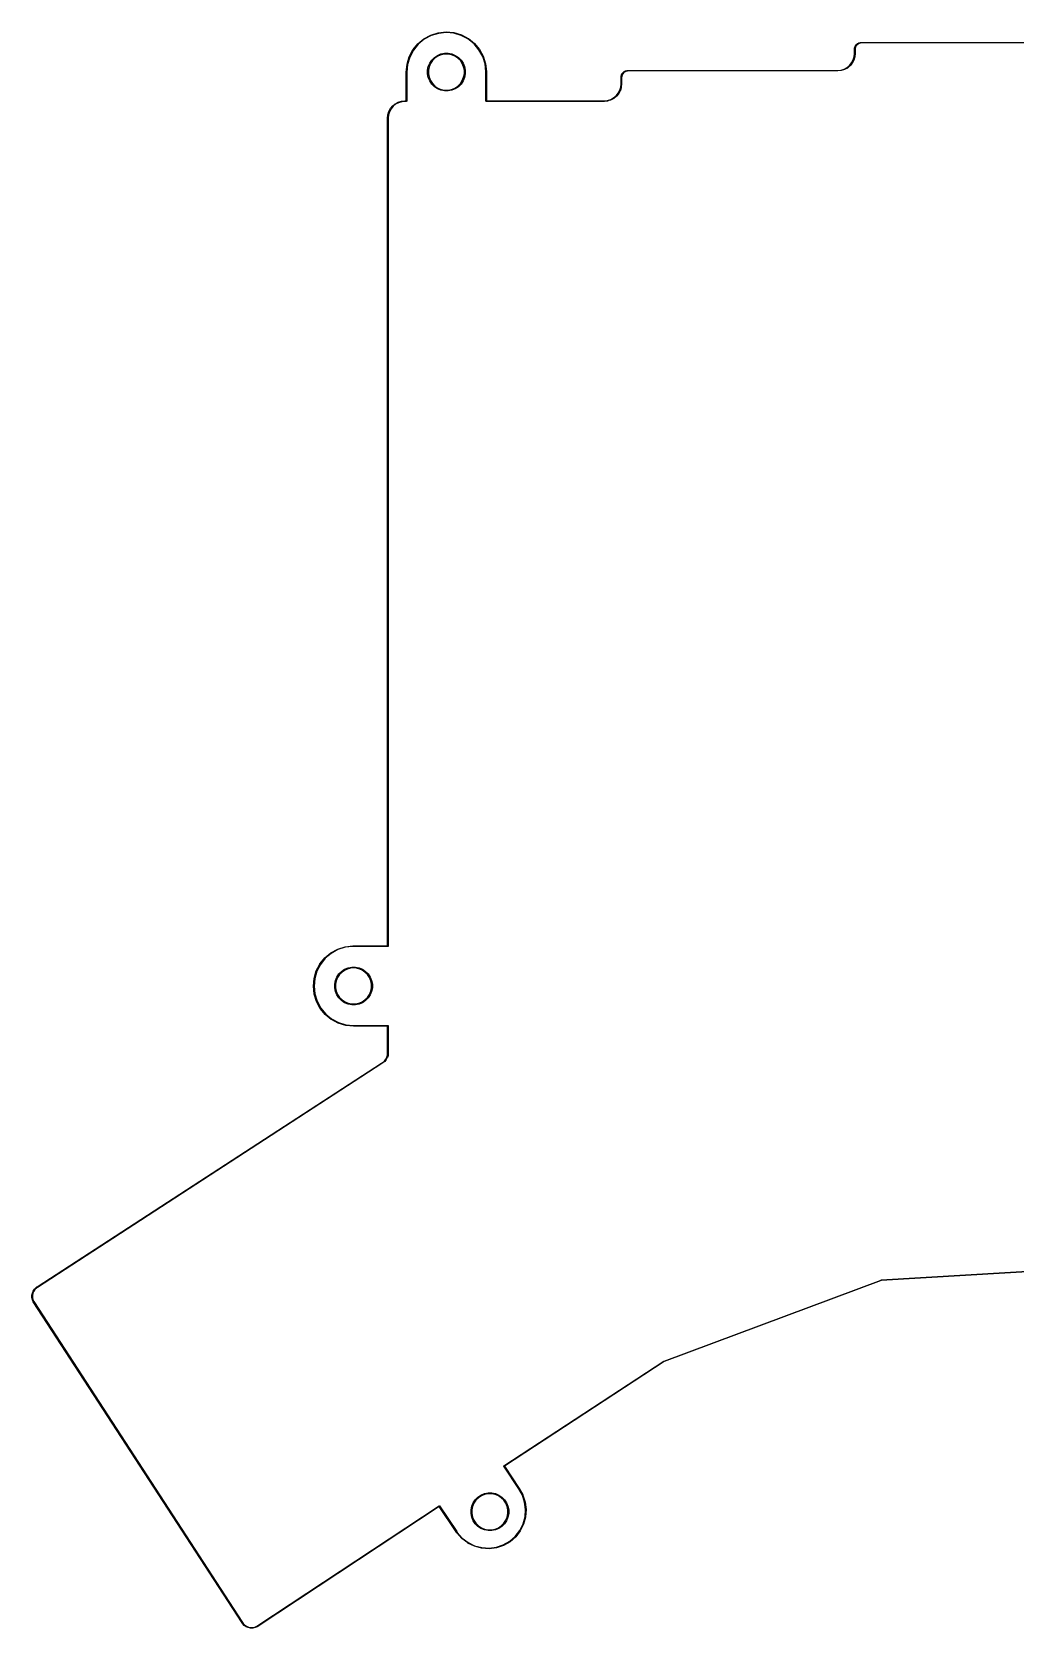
# Model space of a CAD drawing. Extents: x 88 to 249, y -213 to -83.
# Drawn here: x 88.2 to 168.4, y -213.3 to -83.1 of the extents above; entities that cross this region are included whole.
import ezdxf

# ---------------------------------------------------------------- set-up
doc = ezdxf.new("R2010")
doc.units = 0
doc.layers.add('BLACK', color=7, linetype='CONTINUOUS')

msp = doc.modelspace()

# ---------------------------------------------------------------- linework, layer by layer
at = {"layer": 'BLACK', "linetype": 'CONTINUOUS'}
for p, q in [((120.16, -83.6286), (120.718, -83.327)), ((120.718, -83.3268), (120.721, -83.3259)), ((120.718, -83.327), (120.718, -83.3268)), ((120.718, -83.327), (120.718, -83.327)), ((120.718, -83.327), (120.718, -83.327)), ((120.721, -83.3259), (120.723, -83.3251)), ((120.723, -83.3251), (121.329, -83.1375)), ((121.341, -83.186), (120.74, -83.3721)), ((121.329, -83.1374), (121.331, -83.137)), ((121.329, -83.1375), (121.329, -83.1374)), ((121.329, -83.1375), (121.329, -83.1375)), ((121.331, -83.137), (121.333, -83.1365)), ((121.333, -83.1365), (121.964, -83.0702)), ((121.967, -83.1202), (121.341, -83.186)), ((121.964, -83.0702), (121.965, -83.0702)), ((121.965, -83.0702), (121.967, -83.0702)), ((121.967, -83.0702), (121.969, -83.0702)), ((122.594, -83.1772), (121.967, -83.1202)), ((121.969, -83.0702), (122.601, -83.1277)), ((123.198, -83.3549), (122.594, -83.1772)), ((122.601, -83.1277), (122.603, -83.1282)), ((122.601, -83.1277), (122.601, -83.1277)), ((122.601, -83.1277), (122.601, -83.1277)), ((122.603, -83.1282), (122.606, -83.1286)), ((122.606, -83.1286), (123.214, -83.3077)), ((123.214, -83.3077), (123.214, -83.3078)), ((123.214, -83.3078), (123.216, -83.3087)), ((123.216, -83.3087), (123.219, -83.3095)), ((123.219, -83.3095), (123.781, -83.6034)), ((118.963, -85.0948), (119.26, -84.5347)), ((119.303, -84.5604), (119.008, -85.1161)), ((119.26, -84.5347), (119.261, -84.5344)), ((119.261, -84.5344), (119.262, -84.5326)), ((119.262, -84.5326), (119.263, -84.5307)), ((119.263, -84.5307), (119.664, -84.0391)), ((119.701, -84.0726), (119.303, -84.5604)), ((119.664, -84.0389), (119.666, -84.0373)), ((119.664, -84.0391), (119.664, -84.0389)), ((119.666, -84.0373), (119.667, -84.0357)), ((119.667, -84.0357), (120.156, -83.6314)), ((120.186, -83.6715), (119.701, -84.0726)), ((120.156, -83.6311), (120.158, -83.6299)), ((120.156, -83.6314), (120.156, -83.6311)), ((120.158, -83.6299), (120.16, -83.6286)), ((120.74, -83.3721), (120.186, -83.6715)), ((123.755, -83.6465), (123.198, -83.3549)), ((124.246, -84.0409), (123.755, -83.6465)), ((123.781, -83.6034), (123.781, -83.6035)), ((123.781, -83.6035), (123.783, -83.6048)), ((123.783, -83.6048), (123.785, -83.606)), ((123.785, -83.606), (124.279, -84.0035)), ((124.65, -84.523), (124.246, -84.0409)), ((124.279, -84.0035), (124.279, -84.0037)), ((124.279, -84.0037), (124.281, -84.0053)), ((124.281, -84.0053), (124.283, -84.0069)), ((124.283, -84.0069), (124.69, -84.4928)), ((124.954, -85.0746), (124.65, -84.523)), ((124.69, -84.4928), (124.69, -84.4931)), ((124.69, -84.4931), (124.692, -84.495)), ((124.692, -84.495), (124.693, -84.4968)), ((124.693, -84.4968), (124.999, -85.0526)), ((155.296, -84.5161), (155.307, -84.4051)), ((155.296, -84.5173), (155.296, -84.5161)), ((155.296, -84.5161), (155.296, -84.5161)), ((155.296, -84.8348), (155.296, -84.5173)), ((155.307, -84.4047), (155.308, -84.4025)), ((155.307, -84.4051), (155.307, -84.4047)), ((155.308, -84.4003), (155.34, -84.2935)), ((155.308, -84.4025), (155.308, -84.4003)), ((155.34, -84.2932), (155.341, -84.291)), ((155.34, -84.2935), (155.34, -84.2932)), ((155.341, -84.291), (155.342, -84.289)), ((155.342, -84.289), (155.394, -84.1905)), ((155.357, -84.4124), (155.346, -84.5197)), ((155.346, -84.5197), (155.346, -84.8372)), ((155.387, -84.3103), (155.357, -84.4124)), ((155.437, -84.2161), (155.387, -84.3103)), ((155.394, -84.1905), (155.395, -84.1902)), ((155.395, -84.1902), (155.396, -84.1883)), ((155.396, -84.1883), (155.397, -84.1864)), ((155.397, -84.1864), (155.468, -84.1)), ((155.505, -84.1335), (155.437, -84.2161)), ((155.468, -84.0997), (155.469, -84.0982)), ((155.468, -84.1), (155.468, -84.0997)), ((155.468, -84.1), (155.468, -84.1)), ((155.468, -84.1), (155.468, -84.1)), ((155.469, -84.0982), (155.471, -84.0965)), ((155.471, -84.0965), (155.557, -84.0254)), ((155.587, -84.0655), (155.505, -84.1335)), ((155.557, -84.0252), (155.559, -84.024)), ((155.557, -84.0254), (155.557, -84.0252)), ((155.557, -84.0254), (155.557, -84.0254)), ((155.557, -84.0254), (155.557, -84.0254)), ((155.559, -84.024), (155.561, -84.0227)), ((155.561, -84.0227), (155.659, -83.9697)), ((155.681, -84.0148), (155.587, -84.0655)), ((155.659, -83.9695), (155.662, -83.9686)), ((155.659, -83.9697), (155.659, -83.9695)), ((155.659, -83.9697), (155.659, -83.9697)), ((155.659, -83.9697), (155.659, -83.9697)), ((155.662, -83.9686), (155.664, -83.9678)), ((155.664, -83.9678), (155.77, -83.9348)), ((155.783, -83.9833), (155.681, -84.0148)), ((155.77, -83.9348), (155.771, -83.9347)), ((155.771, -83.9347), (155.773, -83.9343)), ((155.773, -83.9343), (155.775, -83.9338)), ((155.775, -83.9338), (155.886, -83.9222)), ((155.89, -83.972), (155.783, -83.9833)), ((155.886, -83.9222), (155.886, -83.9221)), ((155.886, -83.9221), (155.887, -83.9221)), ((155.887, -83.9221), (155.888, -83.922)), ((155.888, -83.922), (155.891, -83.922)), ((155.893, -83.972), (155.89, -83.972)), ((155.891, -83.922), (155.891, -83.922)), ((155.891, -83.922), (177.738, -83.922)), ((177.735, -83.972), (155.893, -83.972)), ((118.715, -86.3426), (118.777, -85.7113)), ((118.826, -85.7186), (118.764, -86.3462)), ((118.777, -85.7065), (118.961, -85.0993)), ((118.777, -85.7087), (118.777, -85.7065)), ((118.777, -85.711), (118.777, -85.7087)), ((118.777, -85.7113), (118.777, -85.711)), ((119.008, -85.1161), (118.826, -85.7186)), ((118.961, -85.099), (118.962, -85.0969)), ((118.961, -85.0993), (118.961, -85.099)), ((118.962, -85.0969), (118.963, -85.0948)), ((120.452, -86.1936), (120.511, -85.8965)), ((120.511, -85.8965), (120.627, -85.6167)), ((120.578, -85.9168), (120.522, -86.2004)), ((120.689, -85.6497), (120.578, -85.9168)), ((120.627, -85.6167), (120.795, -85.3649)), ((120.849, -85.4093), (120.689, -85.6497)), ((120.795, -85.3649), (121.009, -85.1507)), ((121.054, -85.2048), (120.849, -85.4093)), ((121.009, -85.1507), (121.261, -84.9824)), ((121.294, -85.0442), (121.054, -85.2048)), ((121.261, -84.9824), (121.541, -84.8665)), ((121.561, -84.9335), (121.294, -85.0442)), ((121.541, -84.8665), (121.838, -84.8074)), ((121.845, -84.8771), (121.561, -84.9335)), ((121.838, -84.8074), (122.141, -84.8074)), ((122.134, -84.8771), (121.845, -84.8771)), ((122.418, -84.9335), (122.134, -84.8771)), ((122.141, -84.8074), (122.438, -84.8665)), ((122.685, -85.0442), (122.418, -84.9335)), ((122.438, -84.8665), (122.718, -84.9824)), ((122.925, -85.2048), (122.685, -85.0442)), ((122.718, -84.9824), (122.97, -85.1507)), ((123.13, -85.4093), (122.925, -85.2048)), ((122.97, -85.1507), (123.184, -85.3649)), ((123.29, -85.6497), (123.13, -85.4093)), ((123.184, -85.3649), (123.352, -85.6167)), ((123.401, -85.9168), (123.29, -85.6497)), ((123.352, -85.6167), (123.468, -85.8965)), ((123.457, -86.2004), (123.401, -85.9168)), ((123.468, -85.8965), (123.527, -86.1936)), ((125.144, -85.6745), (124.954, -85.0746)), ((124.999, -85.0526), (124.999, -85.053)), ((124.999, -85.053), (125, -85.055)), ((125, -85.055), (125.001, -85.0571)), ((125.001, -85.0571), (125.192, -85.6617)), ((125.214, -86.3011), (125.144, -85.6745)), ((125.192, -85.6617), (125.192, -85.6621)), ((125.192, -85.6621), (125.193, -85.6643)), ((125.193, -85.6643), (125.193, -85.6665)), ((125.193, -85.6665), (125.264, -86.2968)), ((154.691, -85.9733), (154.897, -85.8027)), ((154.931, -85.8396), (154.721, -86.0134)), ((154.897, -85.8027), (155.067, -85.5952)), ((154.933, -85.8381), (154.931, -85.8396)), ((154.934, -85.8364), (154.933, -85.8381)), ((154.935, -85.8362), (154.934, -85.8364)), ((155.107, -85.6249), (154.935, -85.8362)), ((155.067, -85.5952), (155.192, -85.3588)), ((155.108, -85.623), (155.107, -85.6249)), ((155.109, -85.6211), (155.108, -85.623)), ((155.11, -85.6208), (155.109, -85.6211)), ((155.238, -85.3801), (155.11, -85.6208)), ((155.192, -85.3588), (155.27, -85.1025)), ((155.239, -85.378), (155.238, -85.3801)), ((155.24, -85.3756), (155.239, -85.3759)), ((155.239, -85.3759), (155.239, -85.378)), ((155.318, -85.1146), (155.24, -85.3756)), ((155.27, -85.1025), (155.296, -84.8348)), ((155.319, -85.1124), (155.318, -85.1146)), ((155.346, -84.8384), (155.319, -85.1098)), ((155.319, -85.1098), (155.319, -85.1101)), ((155.319, -85.1101), (155.319, -85.1124)), ((155.346, -84.8372), (155.346, -84.8384)), ((155.346, -84.8384), (155.346, -84.8384)), ((118.715, -86.3438), (118.715, -86.3426)), ((118.715, -86.3426), (118.715, -86.3426)), ((118.715, -88.6845), (118.715, -86.3438)), ((118.764, -86.3462), (118.764, -88.7083)), ((120.452, -86.4964), (120.452, -86.1936)), ((120.511, -86.7935), (120.452, -86.4964)), ((120.627, -87.0733), (120.511, -86.7935)), ((120.522, -86.2004), (120.522, -86.4896)), ((120.522, -86.4896), (120.578, -86.7732)), ((120.578, -86.7732), (120.689, -87.0403)), ((120.795, -87.3251), (120.627, -87.0733)), ((120.689, -87.0403), (120.849, -87.2807)), ((123.13, -87.2807), (123.29, -87.0403)), ((123.352, -87.0733), (123.184, -87.3251)), ((123.29, -87.0403), (123.401, -86.7732)), ((123.468, -86.7935), (123.352, -87.0733)), ((123.401, -86.7732), (123.457, -86.4896)), ((123.457, -86.4896), (123.457, -86.2004)), ((123.527, -86.4964), (123.468, -86.7935)), ((123.527, -86.1936), (123.527, -86.4964)), ((125.215, -86.345), (125.214, -86.3011)), ((125.215, -88.7083), (125.215, -86.345)), ((125.264, -86.2968), (125.264, -86.2972)), ((125.264, -86.2972), (125.264, -86.2983)), ((125.264, -86.2983), (125.264, -86.2994)), ((125.264, -86.2994), (125.264, -86.3437)), ((125.264, -86.3437), (125.264, -86.3438)), ((125.264, -86.3438), (125.264, -88.6845)), ((136.246, -86.8021), (136.257, -86.6911)), ((136.246, -86.8033), (136.246, -86.8021)), ((136.246, -86.8021), (136.246, -86.8021)), ((136.246, -87.3113), (136.246, -86.8033)), ((136.257, -86.6907), (136.258, -86.6885)), ((136.257, -86.6911), (136.257, -86.6907)), ((136.258, -86.6863), (136.29, -86.5795)), ((136.258, -86.6885), (136.258, -86.6863)), ((136.29, -86.5792), (136.291, -86.577)), ((136.29, -86.5795), (136.29, -86.5792)), ((136.291, -86.577), (136.292, -86.575)), ((136.292, -86.575), (136.344, -86.4765)), ((136.307, -86.6984), (136.296, -86.8057)), ((136.296, -86.8057), (136.296, -87.3137)), ((136.337, -86.5963), (136.307, -86.6984)), ((136.387, -86.5021), (136.337, -86.5963)), ((136.344, -86.4765), (136.345, -86.4762)), ((136.345, -86.4762), (136.346, -86.4743)), ((136.346, -86.4743), (136.347, -86.4724)), ((136.347, -86.4724), (136.418, -86.386)), ((136.455, -86.4195), (136.387, -86.5021)), ((136.418, -86.3857), (136.419, -86.3842)), ((136.418, -86.386), (136.418, -86.3857)), ((136.418, -86.386), (136.418, -86.386)), ((136.418, -86.386), (136.418, -86.386)), ((136.419, -86.3842), (136.421, -86.3825)), ((136.421, -86.3825), (136.507, -86.3114)), ((136.537, -86.3515), (136.455, -86.4195)), ((136.507, -86.3112), (136.509, -86.31)), ((136.507, -86.3114), (136.507, -86.3112)), ((136.507, -86.3114), (136.507, -86.3114)), ((136.507, -86.3114), (136.507, -86.3114)), ((136.509, -86.31), (136.511, -86.3087)), ((136.511, -86.3087), (136.609, -86.2557)), ((136.631, -86.3008), (136.537, -86.3515)), ((136.609, -86.2555), (136.612, -86.2546)), ((136.609, -86.2557), (136.609, -86.2555)), ((136.609, -86.2557), (136.609, -86.2557)), ((136.609, -86.2557), (136.609, -86.2557)), ((136.612, -86.2546), (136.614, -86.2538)), ((136.614, -86.2538), (136.72, -86.2208)), ((136.733, -86.2693), (136.631, -86.3008)), ((136.72, -86.2208), (136.721, -86.2207)), ((136.721, -86.2207), (136.723, -86.2203)), ((136.723, -86.2203), (136.725, -86.2198)), ((136.725, -86.2198), (136.836, -86.2082)), ((136.84, -86.258), (136.733, -86.2693)), ((136.836, -86.2082), (136.836, -86.2081)), ((136.836, -86.2081), (136.837, -86.2081)), ((136.837, -86.2081), (136.838, -86.208)), ((136.838, -86.208), (136.841, -86.208)), ((136.843, -86.258), (136.84, -86.258)), ((136.841, -86.208), (136.841, -86.208)), ((136.841, -86.208), (153.924, -86.208)), ((153.925, -86.258), (136.843, -86.258)), ((153.924, -86.208), (153.932, -86.208)), ((153.934, -86.258), (153.925, -86.258)), ((153.925, -86.258), (153.925, -86.258)), ((153.932, -86.208), (154.2, -86.1799)), ((153.935, -86.2579), (153.934, -86.258)), ((153.936, -86.2579), (153.935, -86.2579)), ((154.208, -86.2293), (153.936, -86.2578)), ((153.936, -86.2578), (153.936, -86.2579)), ((154.2, -86.1799), (154.456, -86.1007)), ((154.21, -86.2289), (154.208, -86.2293)), ((154.212, -86.2284), (154.21, -86.2289)), ((154.473, -86.1477), (154.212, -86.2283)), ((154.212, -86.2283), (154.212, -86.2284)), ((154.456, -86.1007), (154.691, -85.9733)), ((154.475, -86.1469), (154.473, -86.1477)), ((154.477, -86.146), (154.475, -86.1469)), ((154.717, -86.0162), (154.477, -86.1458)), ((154.477, -86.1458), (154.477, -86.146)), ((154.719, -86.0149), (154.717, -86.0162)), ((154.721, -86.0136), (154.719, -86.0149)), ((154.721, -86.0134), (154.721, -86.0136)), ((121.009, -87.5393), (120.795, -87.3251)), ((120.849, -87.2807), (121.054, -87.4852)), ((121.261, -87.7076), (121.009, -87.5393)), ((121.054, -87.4852), (121.294, -87.6458)), ((121.541, -87.8235), (121.261, -87.7076)), ((121.294, -87.6458), (121.561, -87.7565)), ((121.838, -87.8826), (121.541, -87.8235)), ((121.561, -87.7565), (121.845, -87.8129)), ((122.141, -87.8826), (121.838, -87.8826)), ((121.845, -87.8129), (122.134, -87.8129)), ((122.134, -87.8129), (122.418, -87.7565)), ((122.438, -87.8235), (122.141, -87.8826)), ((122.418, -87.7565), (122.685, -87.6458)), ((122.718, -87.7076), (122.438, -87.8235)), ((122.685, -87.6458), (122.925, -87.4852)), ((122.97, -87.5393), (122.718, -87.7076)), ((122.925, -87.4852), (123.13, -87.2807)), ((123.184, -87.3251), (122.97, -87.5393)), ((135.406, -88.5772), (135.641, -88.4498)), ((135.667, -88.4927), (135.427, -88.6223)), ((135.641, -88.4498), (135.847, -88.2792)), ((135.669, -88.4914), (135.667, -88.4927)), ((135.671, -88.4901), (135.669, -88.4914)), ((135.881, -88.3161), (135.671, -88.4899)), ((135.671, -88.4899), (135.671, -88.4901)), ((135.847, -88.2792), (136.017, -88.0717)), ((135.883, -88.3146), (135.881, -88.3161)), ((135.884, -88.3129), (135.883, -88.3146)), ((135.885, -88.3127), (135.884, -88.3129)), ((136.057, -88.1014), (135.885, -88.3127)), ((136.017, -88.0717), (136.142, -87.8353)), ((136.058, -88.0995), (136.057, -88.1014)), ((136.059, -88.0976), (136.058, -88.0995)), ((136.06, -88.0973), (136.059, -88.0976)), ((136.188, -87.8566), (136.06, -88.0973)), ((136.142, -87.8353), (136.22, -87.579)), ((136.189, -87.8545), (136.188, -87.8566)), ((136.19, -87.8521), (136.189, -87.8524)), ((136.189, -87.8524), (136.189, -87.8545)), ((136.268, -87.5911), (136.19, -87.8521)), ((136.22, -87.579), (136.246, -87.3113)), ((136.269, -87.5889), (136.268, -87.5911)), ((136.296, -87.3149), (136.269, -87.5863)), ((136.269, -87.5863), (136.269, -87.5866)), ((136.269, -87.5866), (136.269, -87.5889)), ((136.296, -87.3137), (136.296, -87.3149)), ((136.296, -87.3149), (136.296, -87.3149)), ((117.196, -90.1041), (117.223, -89.8327)), ((117.223, -89.8301), (117.224, -89.8279)), ((117.223, -89.8324), (117.223, -89.8301)), ((117.223, -89.8327), (117.223, -89.8324)), ((117.224, -89.8279), (117.302, -89.5669)), ((117.272, -89.84), (117.246, -90.1077)), ((117.35, -89.5837), (117.272, -89.84)), ((117.302, -89.5669), (117.303, -89.5666)), ((117.303, -89.5645), (117.304, -89.5624)), ((117.303, -89.5666), (117.303, -89.5645)), ((117.304, -89.5624), (117.432, -89.3217)), ((117.475, -89.3473), (117.35, -89.5837)), ((117.432, -89.3217), (117.433, -89.3214)), ((117.433, -89.3214), (117.434, -89.3195)), ((117.434, -89.3195), (117.435, -89.3176)), ((117.435, -89.3176), (117.607, -89.1063)), ((117.645, -89.1398), (117.475, -89.3473)), ((117.607, -89.1063), (117.608, -89.1061)), ((117.607, -89.1063), (117.607, -89.1063)), ((117.607, -89.1063), (117.607, -89.1063)), ((117.608, -89.1061), (117.609, -89.1045)), ((117.609, -89.1045), (117.611, -89.1029)), ((117.611, -89.1029), (117.821, -88.9291)), ((117.851, -88.9692), (117.645, -89.1398)), ((117.821, -88.9289), (117.823, -88.9276)), ((117.821, -88.9291), (117.821, -88.9289)), ((117.823, -88.9276), (117.825, -88.9263)), ((117.825, -88.9263), (118.065, -88.7967)), ((118.086, -88.8418), (117.851, -88.9692)), ((118.065, -88.7965), (118.067, -88.7956)), ((118.065, -88.7967), (118.065, -88.7965)), ((118.065, -88.7967), (118.065, -88.7967)), ((118.065, -88.7967), (118.065, -88.7967)), ((118.067, -88.7956), (118.069, -88.7948)), ((118.069, -88.7948), (118.33, -88.7142)), ((118.342, -88.7626), (118.086, -88.8418)), ((118.33, -88.7141), (118.332, -88.7136)), ((118.33, -88.7142), (118.33, -88.7141)), ((118.332, -88.7136), (118.334, -88.7132)), ((118.334, -88.7132), (118.606, -88.6847)), ((118.61, -88.7345), (118.342, -88.7626)), ((118.606, -88.6847), (118.606, -88.6846)), ((118.606, -88.6846), (118.607, -88.6846)), ((118.607, -88.6846), (118.608, -88.6845)), ((118.608, -88.6845), (118.617, -88.6845)), ((118.618, -88.7345), (118.61, -88.7345)), ((118.617, -88.6845), (118.617, -88.6845)), ((118.617, -88.6845), (118.715, -88.6845)), ((118.738, -88.7345), (118.618, -88.7345)), ((118.739, -88.7346), (118.738, -88.7345)), ((118.744, -88.7341), (118.739, -88.7346)), ((118.749, -88.7327), (118.744, -88.7341)), ((118.753, -88.7304), (118.749, -88.7327)), ((118.757, -88.7273), (118.753, -88.7304)), ((118.76, -88.7235), (118.757, -88.7273)), ((118.763, -88.7191), (118.76, -88.7235)), ((118.764, -88.7144), (118.763, -88.7191)), ((118.764, -88.7083), (118.765, -88.7095)), ((118.765, -88.7095), (118.764, -88.7107)), ((118.764, -88.7107), (118.764, -88.7144)), ((125.214, -88.7095), (125.215, -88.7083)), ((125.215, -88.7144), (125.214, -88.7095)), ((125.216, -88.7191), (125.215, -88.7144)), ((125.219, -88.7235), (125.216, -88.7191)), ((125.222, -88.7273), (125.219, -88.7235)), ((125.226, -88.7304), (125.222, -88.7273)), ((125.23, -88.7327), (125.226, -88.7304)), ((125.235, -88.7341), (125.23, -88.7327)), ((125.238, -88.7345), (125.235, -88.7341)), ((125.239, -88.7346), (125.238, -88.7345)), ((125.238, -88.7345), (125.238, -88.7345)), ((125.241, -88.7345), (125.239, -88.7346)), ((134.875, -88.7345), (125.241, -88.7345)), ((125.264, -88.6845), (134.874, -88.6845)), ((134.874, -88.6845), (134.882, -88.6845)), ((134.884, -88.7345), (134.875, -88.7345)), ((134.875, -88.7345), (134.875, -88.7345)), ((134.882, -88.6845), (135.15, -88.6564)), ((134.885, -88.7344), (134.884, -88.7345)), ((134.886, -88.7344), (134.885, -88.7344)), ((135.158, -88.7058), (134.886, -88.7343)), ((134.886, -88.7343), (134.886, -88.7344)), ((135.15, -88.6564), (135.406, -88.5772)), ((135.16, -88.7054), (135.158, -88.7058)), ((135.162, -88.7049), (135.16, -88.7054)), ((135.423, -88.6242), (135.162, -88.7048)), ((135.162, -88.7048), (135.162, -88.7049)), ((135.425, -88.6234), (135.423, -88.6242)), ((135.427, -88.6225), (135.425, -88.6234)), ((135.427, -88.6223), (135.427, -88.6225)), ((117.196, -90.1053), (117.196, -90.1041)), ((117.196, -90.1041), (117.196, -90.1041)), ((117.196, -157.628), (117.196, -90.1053)), ((117.246, -90.1077), (117.246, -157.652)), ((111.673, -159.108), (112.07, -158.613)), ((112.108, -158.647), (111.714, -159.137)), ((112.07, -158.613), (112.071, -158.613)), ((112.071, -158.613), (112.072, -158.612)), ((112.072, -158.612), (112.074, -158.61)), ((112.074, -158.61), (112.56, -158.202)), ((112.59, -158.242), (112.108, -158.647)), ((112.56, -158.202), (112.562, -158.201)), ((112.56, -158.202), (112.56, -158.202)), ((112.562, -158.201), (112.564, -158.199)), ((112.564, -158.199), (113.12, -157.894)), ((113.142, -157.939), (112.59, -158.242)), ((113.12, -157.894), (113.122, -157.893)), ((113.12, -157.894), (113.12, -157.894)), ((113.122, -157.893), (113.124, -157.892)), ((113.124, -157.892), (113.729, -157.7)), ((113.742, -157.749), (113.142, -157.939)), ((113.729, -157.7), (113.729, -157.7)), ((113.729, -157.7), (113.731, -157.7)), ((113.731, -157.7), (113.733, -157.699)), ((113.733, -157.699), (114.364, -157.628)), ((114.368, -157.678), (113.742, -157.749)), ((114.364, -157.628), (114.364, -157.628)), ((114.364, -157.628), (114.365, -157.628)), ((114.365, -157.628), (114.366, -157.628)), ((114.366, -157.628), (114.411, -157.628)), ((114.412, -157.678), (114.368, -157.678)), ((114.411, -157.628), (114.411, -157.628)), ((114.411, -157.628), (117.196, -157.628)), ((117.22, -157.678), (114.412, -157.678)), ((117.221, -157.678), (117.22, -157.678)), ((117.226, -157.678), (117.221, -157.678)), ((117.231, -157.676), (117.226, -157.678)), ((117.235, -157.674), (117.231, -157.676)), ((117.239, -157.671), (117.235, -157.674)), ((117.242, -157.667), (117.239, -157.671)), ((117.244, -157.663), (117.242, -157.667)), ((117.246, -157.658), (117.244, -157.663)), ((117.246, -157.652), (117.246, -157.653)), ((117.246, -157.653), (117.246, -157.654)), ((117.246, -157.654), (117.246, -157.658)), ((111.196, -160.287), (111.375, -159.678)), ((111.422, -159.695), (111.244, -160.299)), ((111.375, -159.678), (111.376, -159.676)), ((111.375, -159.678), (111.375, -159.678)), ((111.376, -159.674), (111.67, -159.112)), ((111.376, -159.676), (111.376, -159.674)), ((111.714, -159.137), (111.422, -159.695)), ((111.67, -159.112), (111.671, -159.112)), ((111.671, -159.112), (111.672, -159.11)), ((111.672, -159.11), (111.673, -159.108)), ((113.049, -160.175), (113.218, -159.923)), ((113.272, -159.967), (113.111, -160.208)), ((113.218, -159.923), (113.432, -159.709)), ((113.476, -159.763), (113.272, -159.967)), ((113.432, -159.709), (113.684, -159.54)), ((113.717, -159.602), (113.476, -159.763)), ((113.684, -159.54), (113.964, -159.425)), ((113.984, -159.492), (113.717, -159.602)), ((113.964, -159.425), (114.261, -159.365)), ((114.267, -159.435), (113.984, -159.492)), ((114.261, -159.365), (114.563, -159.365)), ((114.557, -159.435), (114.267, -159.435)), ((114.84, -159.492), (114.557, -159.435)), ((114.563, -159.365), (114.86, -159.425)), ((115.107, -159.602), (114.84, -159.492)), ((114.86, -159.425), (115.14, -159.54)), ((115.348, -159.763), (115.107, -159.602)), ((115.14, -159.54), (115.392, -159.709)), ((115.552, -159.967), (115.348, -159.763)), ((115.392, -159.709), (115.606, -159.923)), ((115.713, -160.208), (115.552, -159.967)), ((115.606, -159.923), (115.775, -160.175)), ((111.137, -160.923), (111.195, -160.292)), ((111.137, -160.926), (111.137, -160.923)), ((111.137, -160.928), (111.137, -160.926)), ((111.204, -161.559), (111.137, -160.928)), ((111.137, -160.928), (111.137, -160.928)), ((111.244, -160.299), (111.187, -160.926)), ((111.187, -160.926), (111.253, -161.551)), ((111.195, -160.289), (111.196, -160.287)), ((111.195, -160.291), (111.195, -160.289)), ((111.195, -160.292), (111.195, -160.291)), ((112.874, -160.752), (112.934, -160.455)), ((112.874, -161.054), (112.874, -160.752)), ((112.934, -161.351), (112.874, -161.054)), ((112.934, -160.455), (113.049, -160.175)), ((113.049, -161.631), (112.934, -161.351)), ((113.001, -160.475), (112.944, -160.758)), ((112.944, -160.758), (112.944, -161.048)), ((112.944, -161.048), (113.001, -161.331)), ((113.111, -160.208), (113.001, -160.475)), ((113.001, -161.331), (113.111, -161.598)), ((115.823, -160.475), (115.713, -160.208)), ((115.713, -161.598), (115.823, -161.331)), ((115.775, -160.175), (115.89, -160.455)), ((115.89, -161.351), (115.775, -161.631)), ((115.88, -160.758), (115.823, -160.475)), ((115.823, -161.331), (115.88, -161.048)), ((115.88, -161.048), (115.88, -160.758)), ((115.89, -160.455), (115.95, -160.752)), ((115.95, -161.054), (115.89, -161.351)), ((115.95, -160.752), (115.95, -161.054)), ((111.204, -161.561), (111.204, -161.559)), ((111.204, -161.564), (111.204, -161.561)), ((111.392, -162.17), (111.204, -161.564)), ((111.204, -161.564), (111.204, -161.564)), ((111.253, -161.551), (111.439, -162.153)), ((111.393, -162.172), (111.392, -162.17)), ((111.394, -162.174), (111.393, -162.172)), ((111.696, -162.732), (111.394, -162.174)), ((111.394, -162.174), (111.394, -162.174)), ((111.439, -162.153), (111.738, -162.706)), ((111.697, -162.734), (111.696, -162.732)), ((111.698, -162.736), (111.697, -162.734)), ((112.103, -163.225), (111.698, -162.736)), ((111.698, -162.736), (111.698, -162.736)), ((111.738, -162.706), (112.14, -163.191)), ((113.218, -161.883), (113.049, -161.631)), ((113.111, -161.598), (113.272, -161.839)), ((113.432, -162.097), (113.218, -161.883)), ((113.272, -161.839), (113.476, -162.043)), ((113.684, -162.266), (113.432, -162.097)), ((113.476, -162.043), (113.717, -162.204)), ((113.964, -162.381), (113.684, -162.266)), ((113.717, -162.204), (113.984, -162.314)), ((114.261, -162.441), (113.964, -162.381)), ((113.984, -162.314), (114.267, -162.371)), ((114.563, -162.441), (114.261, -162.441)), ((114.267, -162.371), (114.557, -162.371)), ((114.557, -162.371), (114.84, -162.314)), ((114.86, -162.381), (114.563, -162.441)), ((114.84, -162.314), (115.107, -162.204)), ((115.14, -162.266), (114.86, -162.381)), ((115.107, -162.204), (115.348, -162.043)), ((115.392, -162.097), (115.14, -162.266)), ((115.348, -162.043), (115.552, -161.839)), ((115.606, -161.883), (115.392, -162.097)), ((115.552, -161.839), (115.713, -161.598)), ((115.775, -161.631), (115.606, -161.883)), ((112.104, -163.227), (112.103, -163.225)), ((112.106, -163.228), (112.104, -163.227)), ((112.598, -163.629), (112.106, -163.228)), ((112.106, -163.228), (112.106, -163.228)), ((112.14, -163.191), (112.627, -163.589)), ((112.6, -163.631), (112.598, -163.629)), ((112.601, -163.632), (112.6, -163.631)), ((112.602, -163.632), (112.601, -163.632)), ((113.162, -163.93), (112.602, -163.632)), ((112.627, -163.589), (113.183, -163.885)), ((113.164, -163.931), (113.162, -163.93)), ((113.166, -163.932), (113.164, -163.931)), ((113.774, -164.115), (113.166, -163.932)), ((113.166, -163.932), (113.166, -163.932)), ((113.183, -163.885), (113.786, -164.066)), ((113.786, -164.066), (114.413, -164.128)), ((113.776, -164.115), (113.774, -164.115)), ((113.778, -164.116), (113.776, -164.115)), ((114.41, -164.178), (113.778, -164.116)), ((113.778, -164.116), (113.778, -164.116)), ((114.411, -164.178), (114.41, -164.178)), ((114.41, -164.178), (114.41, -164.178)), ((117.196, -164.178), (114.411, -164.178)), ((114.413, -164.128), (117.22, -164.128)), ((117.196, -166.369), (117.196, -164.178)), ((117.22, -164.128), (117.221, -164.128)), ((117.221, -164.128), (117.222, -164.128)), ((117.222, -164.128), (117.222, -164.128)), ((117.222, -164.128), (117.226, -164.128)), ((117.226, -164.128), (117.231, -164.13)), ((117.231, -164.13), (117.235, -164.132)), ((117.235, -164.132), (117.239, -164.135)), ((117.239, -164.135), (117.242, -164.139)), ((117.242, -164.139), (117.244, -164.143)), ((117.244, -164.143), (117.246, -164.148)), ((117.246, -164.148), (117.246, -164.153)), ((117.246, -164.153), (117.246, -164.154)), ((117.246, -164.154), (117.246, -166.371)), ((117.126, -166.723), (117.178, -166.55)), ((117.227, -166.562), (117.173, -166.74)), ((117.178, -166.55), (117.196, -166.369)), ((117.228, -166.558), (117.227, -166.56)), ((117.227, -166.56), (117.227, -166.562)), ((117.246, -166.372), (117.228, -166.557)), ((117.228, -166.557), (117.228, -166.558)), ((117.246, -166.371), (117.246, -166.372)), ((117.246, -166.372), (117.246, -166.372)), ((88.578, -185.447), (116.707, -167.187)), ((116.733, -167.23), (88.607, -185.488)), ((116.707, -167.187), (116.708, -167.187)), ((116.708, -167.187), (116.787, -167.139)), ((116.814, -167.181), (116.733, -167.23)), ((116.787, -167.139), (116.927, -167.023)), ((116.815, -167.18), (116.814, -167.181)), ((116.817, -167.179), (116.815, -167.18)), ((116.96, -167.06), (116.817, -167.179)), ((116.817, -167.179), (116.817, -167.179)), ((116.927, -167.023), (117.041, -166.883)), ((116.962, -167.059), (116.96, -167.06)), ((116.964, -167.057), (116.962, -167.059)), ((117.081, -166.913), (116.964, -167.057)), ((116.964, -167.057), (116.964, -167.057)), ((117.041, -166.883), (117.126, -166.723)), ((117.082, -166.911), (117.081, -166.913)), ((117.084, -166.909), (117.082, -166.911)), ((117.171, -166.745), (117.084, -166.909)), ((117.084, -166.909), (117.084, -166.909)), ((117.172, -166.743), (117.171, -166.745)), ((117.173, -166.741), (117.172, -166.743)), ((117.173, -166.74), (117.173, -166.741)), ((139.756, -191.505), (157.469, -184.889)), ((157.469, -184.889), (157.469, -184.889)), ((157.469, -184.889), (157.471, -184.889)), ((157.471, -184.889), (157.472, -184.888)), ((157.472, -184.888), (157.472, -184.888)), ((157.472, -184.888), (157.474, -184.888)), ((157.474, -184.888), (157.475, -184.888)), ((157.475, -184.888), (157.476, -184.887)), ((157.476, -184.887), (157.477, -184.887)), ((157.477, -184.887), (157.477, -184.887)), ((157.477, -184.887), (157.479, -184.887)), ((157.479, -184.887), (157.481, -184.887)), ((157.481, -184.887), (175.512, -183.808)), ((157.481, -184.887), (157.481, -184.887)), ((175.515, -183.857), (157.485, -184.937)), ((88.1622, -186.143), (88.1623, -186.142)), ((88.1622, -186.322), (88.1622, -186.143)), ((88.1623, -186.142), (88.1625, -186.14)), ((88.1625, -186.14), (88.1627, -186.138)), ((88.1627, -186.138), (88.1977, -185.962)), ((88.1977, -185.961), (88.1984, -185.959)), ((88.1977, -185.962), (88.1977, -185.961)), ((88.1984, -185.959), (88.1991, -185.957)), ((88.1991, -185.957), (88.2676, -185.791)), ((88.2462, -185.974), (88.2122, -186.145)), ((88.2122, -186.145), (88.2122, -186.32)), ((88.3129, -185.812), (88.2462, -185.974)), ((88.2676, -185.791), (88.2677, -185.791)), ((88.2677, -185.791), (88.2688, -185.789)), ((88.2688, -185.789), (88.2699, -185.787)), ((88.2699, -185.787), (88.3693, -185.637)), ((88.4096, -185.667), (88.3129, -185.812)), ((88.3693, -185.637), (88.3695, -185.637)), ((88.3695, -185.637), (88.371, -185.635)), ((88.371, -185.635), (88.3724, -185.633)), ((88.3724, -185.633), (88.499, -185.506)), ((88.5332, -185.542), (88.4096, -185.667)), ((88.499, -185.506), (88.4993, -185.506)), ((88.4993, -185.506), (88.5006, -185.505)), ((88.5006, -185.505), (88.5019, -185.503)), ((88.5019, -185.503), (88.5774, -185.447)), ((88.607, -185.488), (88.5332, -185.542)), ((88.5774, -185.447), (88.578, -185.447)), ((157.485, -184.937), (139.775, -191.551)), ((88.1624, -186.325), (88.1622, -186.322)), ((88.1626, -186.327), (88.1624, -186.325)), ((88.1627, -186.327), (88.1626, -186.327)), ((88.1975, -186.503), (88.1627, -186.327)), ((88.1981, -186.506), (88.1975, -186.503)), ((88.1988, -186.508), (88.1981, -186.506)), ((88.1989, -186.508), (88.1988, -186.508)), ((88.2668, -186.673), (88.1989, -186.508)), ((88.2122, -186.32), (88.2461, -186.491)), ((88.2461, -186.491), (88.3126, -186.653)), ((88.2671, -186.674), (88.2668, -186.673)), ((88.2688, -186.677), (88.2671, -186.674)), ((105.31, -212.869), (88.2688, -186.677)), ((88.3126, -186.653), (105.351, -212.84)), ((126.687, -200.048), (139.749, -191.508)), ((139.775, -191.551), (126.735, -200.077)), ((139.749, -191.508), (139.75, -191.507)), ((139.75, -191.507), (139.752, -191.506)), ((139.752, -191.506), (139.754, -191.505)), ((139.754, -191.505), (139.756, -191.505)), ((126.675, -200.065), (126.676, -200.062)), ((126.675, -200.067), (126.675, -200.065)), ((126.675, -200.065), (126.675, -200.065)), ((126.675, -200.065), (126.675, -200.065)), ((126.675, -200.07), (126.675, -200.067)), ((126.675, -200.072), (126.675, -200.07)), ((126.675, -200.07), (126.675, -200.07)), ((126.675, -200.07), (126.675, -200.07)), ((126.675, -200.074), (126.675, -200.072)), ((126.675, -200.075), (126.675, -200.074)), ((126.675, -200.074), (126.675, -200.074)), ((126.676, -200.077), (126.675, -200.075)), ((126.676, -200.062), (126.677, -200.06)), ((126.677, -200.079), (126.676, -200.077)), ((126.677, -200.06), (126.678, -200.058)), ((126.677, -200.06), (126.677, -200.06)), ((126.677, -200.06), (126.677, -200.06)), ((126.678, -200.081), (126.677, -200.079)), ((126.677, -200.079), (126.677, -200.079)), ((126.677, -200.079), (126.677, -200.079)), ((126.678, -200.058), (126.679, -200.056)), ((126.679, -200.084), (126.678, -200.081)), ((126.679, -200.056), (126.681, -200.054)), ((126.679, -200.056), (126.679, -200.056)), ((126.679, -200.056), (126.679, -200.056)), ((126.68, -200.085), (126.679, -200.084)), ((127.898, -201.924), (126.68, -200.085)), ((126.681, -200.054), (126.682, -200.052)), ((126.682, -200.052), (126.684, -200.05)), ((126.682, -200.052), (126.682, -200.052)), ((126.682, -200.052), (126.682, -200.052)), ((126.684, -200.05), (126.686, -200.049)), ((126.686, -200.049), (126.687, -200.048)), ((126.735, -200.077), (127.941, -201.898)), ((124.061, -203.347), (124.177, -203.067)), ((124.239, -203.1), (124.128, -203.367)), ((124.177, -203.067), (124.345, -202.815)), ((124.399, -202.86), (124.239, -203.1)), ((124.345, -202.815), (124.559, -202.601)), ((124.604, -202.655), (124.399, -202.86)), ((124.559, -202.601), (124.811, -202.433)), ((124.844, -202.495), (124.604, -202.655)), ((124.811, -202.433), (125.091, -202.317)), ((125.111, -202.384), (124.844, -202.495)), ((125.091, -202.317), (125.388, -202.258)), ((125.395, -202.328), (125.111, -202.384)), ((125.388, -202.258), (125.691, -202.258)), ((125.684, -202.328), (125.395, -202.328)), ((125.968, -202.384), (125.684, -202.328)), ((125.691, -202.258), (125.988, -202.317)), ((126.235, -202.495), (125.968, -202.384)), ((125.988, -202.317), (126.268, -202.433)), ((126.475, -202.655), (126.235, -202.495)), ((126.268, -202.433), (126.52, -202.601)), ((126.68, -202.86), (126.475, -202.655)), ((126.52, -202.601), (126.734, -202.815)), ((126.84, -203.1), (126.68, -202.86)), ((126.734, -202.815), (126.902, -203.067)), ((126.951, -203.367), (126.84, -203.1)), ((126.902, -203.067), (127.018, -203.347)), ((128.193, -202.449), (127.898, -201.924)), ((127.941, -201.898), (127.941, -201.899)), ((127.941, -201.899), (128.238, -202.426)), ((128.38, -203.019), (128.193, -202.449)), ((128.238, -202.426), (128.238, -202.426)), ((128.238, -202.426), (128.238, -202.426)), ((128.238, -202.426), (128.238, -202.427)), ((128.238, -202.427), (128.239, -202.429)), ((128.239, -202.429), (128.24, -202.431)), ((128.24, -202.431), (128.429, -203.006)), ((128.454, -203.615), (128.38, -203.019)), ((128.429, -203.006), (128.429, -203.006)), ((128.429, -203.006), (128.429, -203.008)), ((128.429, -203.008), (128.43, -203.01)), ((128.43, -203.01), (128.503, -203.611)), ((106.516, -213.135), (121.397, -203.307)), ((121.405, -203.362), (106.541, -213.178)), ((121.397, -203.307), (121.398, -203.306)), ((121.398, -203.306), (121.399, -203.306)), ((121.399, -203.306), (121.399, -203.305)), ((121.399, -203.305), (121.4, -203.305)), ((121.4, -203.305), (121.402, -203.304)), ((121.402, -203.304), (121.402, -203.304)), ((121.402, -203.304), (121.403, -203.304)), ((121.403, -203.304), (121.405, -203.303)), ((121.405, -203.303), (121.407, -203.302)), ((122.791, -205.441), (121.405, -203.362)), ((121.407, -203.302), (121.407, -203.302)), ((121.407, -203.302), (121.407, -203.302)), ((121.407, -203.302), (121.41, -203.302)), ((121.41, -203.302), (121.412, -203.302)), ((121.412, -203.302), (121.412, -203.302)), ((121.412, -203.302), (121.412, -203.302)), ((121.412, -203.302), (121.415, -203.302)), ((121.415, -203.302), (121.417, -203.302)), ((121.417, -203.302), (121.417, -203.302)), ((121.417, -203.302), (121.417, -203.302)), ((121.417, -203.302), (121.419, -203.303)), ((121.419, -203.303), (121.422, -203.304)), ((121.422, -203.304), (121.422, -203.304)), ((121.422, -203.304), (121.422, -203.304)), ((121.422, -203.304), (121.424, -203.305)), ((121.424, -203.305), (121.426, -203.306)), ((121.426, -203.306), (121.426, -203.306)), ((121.426, -203.306), (121.426, -203.306)), ((121.426, -203.306), (121.428, -203.308)), ((121.428, -203.308), (121.43, -203.309)), ((121.43, -203.309), (121.43, -203.309)), ((121.43, -203.309), (121.43, -203.309)), ((121.43, -203.309), (121.431, -203.311)), ((121.431, -203.311), (121.432, -203.312)), ((121.432, -203.312), (121.432, -203.312)), ((121.432, -203.312), (121.433, -203.313)), ((121.433, -203.313), (121.434, -203.314)), ((121.434, -203.314), (122.832, -205.412)), ((124.002, -203.644), (124.061, -203.347)), ((124.002, -203.947), (124.002, -203.644)), ((124.061, -204.244), (124.002, -203.947)), ((124.177, -204.524), (124.061, -204.244)), ((124.128, -203.367), (124.072, -203.651)), ((124.072, -203.651), (124.072, -203.94)), ((124.072, -203.94), (124.128, -204.224)), ((124.128, -204.224), (124.239, -204.491)), ((126.84, -204.491), (126.951, -204.224)), ((127.018, -204.244), (126.902, -204.524)), ((127.007, -203.651), (126.951, -203.367)), ((126.951, -204.224), (127.007, -203.94)), ((127.007, -203.94), (127.007, -203.651)), ((127.018, -203.347), (127.077, -203.644)), ((127.077, -203.947), (127.018, -204.244)), ((127.077, -203.644), (127.077, -203.947)), ((128.25, -204.792), (128.41, -204.213)), ((128.458, -204.224), (128.298, -204.807)), ((128.41, -204.213), (128.454, -203.615)), ((128.459, -204.222), (128.458, -204.224)), ((128.504, -203.616), (128.459, -204.219)), ((128.459, -204.219), (128.459, -204.22)), ((128.459, -204.22), (128.459, -204.222)), ((128.503, -203.611), (128.504, -203.611)), ((128.504, -203.611), (128.504, -203.614)), ((128.504, -203.614), (128.504, -203.616)), ((122.791, -205.442), (122.791, -205.441)), ((122.844, -205.517), (122.791, -205.442)), ((122.832, -205.412), (122.884, -205.487)), ((122.844, -205.518), (122.844, -205.517)), ((122.845, -205.519), (122.844, -205.518)), ((123.246, -205.973), (122.845, -205.519)), ((122.845, -205.519), (122.845, -205.519)), ((122.884, -205.487), (123.281, -205.938)), ((124.345, -204.776), (124.177, -204.524)), ((124.239, -204.491), (124.399, -204.731)), ((124.559, -204.99), (124.345, -204.776)), ((124.399, -204.731), (124.604, -204.936)), ((124.811, -205.158), (124.559, -204.99)), ((124.604, -204.936), (124.844, -205.096)), ((125.091, -205.274), (124.811, -205.158)), ((124.844, -205.096), (125.111, -205.207)), ((125.388, -205.333), (125.091, -205.274)), ((125.111, -205.207), (125.395, -205.263)), ((125.691, -205.333), (125.388, -205.333)), ((125.395, -205.263), (125.684, -205.263)), ((125.684, -205.263), (125.968, -205.207)), ((125.988, -205.274), (125.691, -205.333)), ((125.968, -205.207), (126.235, -205.096)), ((126.268, -205.158), (125.988, -205.274)), ((126.235, -205.096), (126.475, -204.936)), ((126.52, -204.99), (126.268, -205.158)), ((126.475, -204.936), (126.68, -204.731)), ((126.734, -204.776), (126.52, -204.99)), ((126.68, -204.731), (126.84, -204.491)), ((126.902, -204.524), (126.734, -204.776)), ((127.613, -205.803), (127.981, -205.328)), ((128.022, -205.357), (127.651, -205.835)), ((127.981, -205.328), (128.25, -204.792)), ((128.023, -205.355), (128.022, -205.357)), ((128.025, -205.353), (128.023, -205.355)), ((128.296, -204.812), (128.025, -205.353)), ((128.025, -205.353), (128.025, -205.353)), ((128.297, -204.81), (128.296, -204.812)), ((128.298, -204.807), (128.297, -204.808)), ((128.297, -204.808), (128.297, -204.81)), ((123.247, -205.975), (123.246, -205.973)), ((123.249, -205.976), (123.247, -205.975)), ((123.73, -206.344), (123.249, -205.976)), ((123.249, -205.976), (123.249, -205.976)), ((123.249, -205.976), (123.249, -205.976)), ((123.249, -205.976), (123.249, -205.976)), ((123.281, -205.938), (123.758, -206.303)), ((123.732, -206.345), (123.73, -206.344)), ((123.734, -206.346), (123.732, -206.345)), ((123.734, -206.347), (123.734, -206.346)), ((124.277, -206.614), (123.734, -206.347)), ((123.758, -206.303), (124.297, -206.568)), ((124.279, -206.615), (124.277, -206.614)), ((124.281, -206.615), (124.279, -206.615)), ((124.866, -206.772), (124.281, -206.615)), ((124.281, -206.615), (124.281, -206.615)), ((124.281, -206.615), (124.281, -206.615)), ((124.281, -206.615), (124.281, -206.615)), ((124.297, -206.568), (124.876, -206.723)), ((124.868, -206.773), (124.866, -206.772)), ((124.87, -206.773), (124.868, -206.773)), ((124.871, -206.773), (124.87, -206.773)), ((125.474, -206.813), (124.871, -206.773)), ((124.876, -206.723), (125.475, -206.763)), ((125.477, -206.813), (125.474, -206.813)), ((125.475, -206.763), (126.07, -206.686)), ((125.479, -206.813), (125.477, -206.813)), ((126.079, -206.735), (125.479, -206.813)), ((125.479, -206.813), (125.479, -206.813)), ((125.479, -206.813), (125.479, -206.813)), ((126.07, -206.686), (126.639, -206.495)), ((126.082, -206.735), (126.079, -206.735)), ((126.084, -206.734), (126.082, -206.735)), ((126.658, -206.541), (126.084, -206.734)), ((126.084, -206.734), (126.084, -206.734)), ((126.639, -206.495), (127.16, -206.196)), ((126.66, -206.54), (126.658, -206.541)), ((126.662, -206.539), (126.66, -206.54)), ((127.187, -206.238), (126.662, -206.539)), ((126.662, -206.539), (126.662, -206.539)), ((126.662, -206.539), (126.662, -206.539)), ((126.662, -206.539), (126.662, -206.539)), ((127.16, -206.196), (127.613, -205.803)), ((127.189, -206.237), (127.187, -206.238)), ((127.191, -206.236), (127.189, -206.237)), ((127.648, -205.839), (127.191, -206.236)), ((127.191, -206.236), (127.191, -206.236)), ((127.649, -205.837), (127.648, -205.839)), ((127.651, -205.835), (127.649, -205.837)), ((127.651, -205.835), (127.651, -205.835)), ((127.651, -205.835), (127.651, -205.835)), ((127.651, -205.835), (127.651, -205.835)), ((105.31, -212.87), (105.31, -212.869)), ((105.366, -212.945), (105.31, -212.87)), ((105.351, -212.84), (105.405, -212.914)), ((105.367, -212.947), (105.366, -212.945)), ((105.369, -212.948), (105.367, -212.947)), ((105.496, -213.075), (105.369, -212.948)), ((105.369, -212.948), (105.369, -212.948)), ((105.405, -212.914), (105.53, -213.038)), ((105.498, -213.076), (105.496, -213.075)), ((105.5, -213.078), (105.498, -213.076)), ((105.65, -213.177), (105.5, -213.078)), ((105.5, -213.078), (105.5, -213.078)), ((105.53, -213.038), (105.675, -213.134)), ((105.652, -213.178), (105.65, -213.177)), ((105.654, -213.179), (105.652, -213.178)), ((105.654, -213.18), (105.654, -213.179)), ((105.82, -213.248), (105.654, -213.18)), ((105.675, -213.134), (105.837, -213.201)), ((105.822, -213.249), (105.82, -213.248)), ((105.824, -213.249), (105.822, -213.249)), ((105.825, -213.25), (105.824, -213.249)), ((106.001, -213.284), (105.825, -213.25)), ((105.837, -213.201), (106.008, -213.235)), ((106.003, -213.285), (106.001, -213.284)), ((106.005, -213.285), (106.003, -213.285)), ((106.006, -213.285), (106.005, -213.285)), ((106.185, -213.285), (106.006, -213.285)), ((106.008, -213.235), (106.183, -213.235)), ((106.183, -213.235), (106.354, -213.201)), ((106.188, -213.285), (106.185, -213.285)), ((106.19, -213.285), (106.188, -213.285)), ((106.366, -213.25), (106.19, -213.285)), ((106.19, -213.285), (106.19, -213.285)), ((106.354, -213.201), (106.516, -213.135)), ((106.369, -213.249), (106.366, -213.25)), ((106.371, -213.248), (106.369, -213.249)), ((106.536, -213.18), (106.371, -213.248)), ((106.371, -213.248), (106.371, -213.248)), ((106.537, -213.18), (106.536, -213.18)), ((106.54, -213.178), (106.537, -213.18)), ((106.541, -213.178), (106.54, -213.178)), ((106.541, -213.178), (106.541, -213.178)), ((106.541, -213.178), (106.541, -213.178))]:
    msp.add_line(p, q, dxfattribs=at)

doc.saveas('drawing.dxf')
